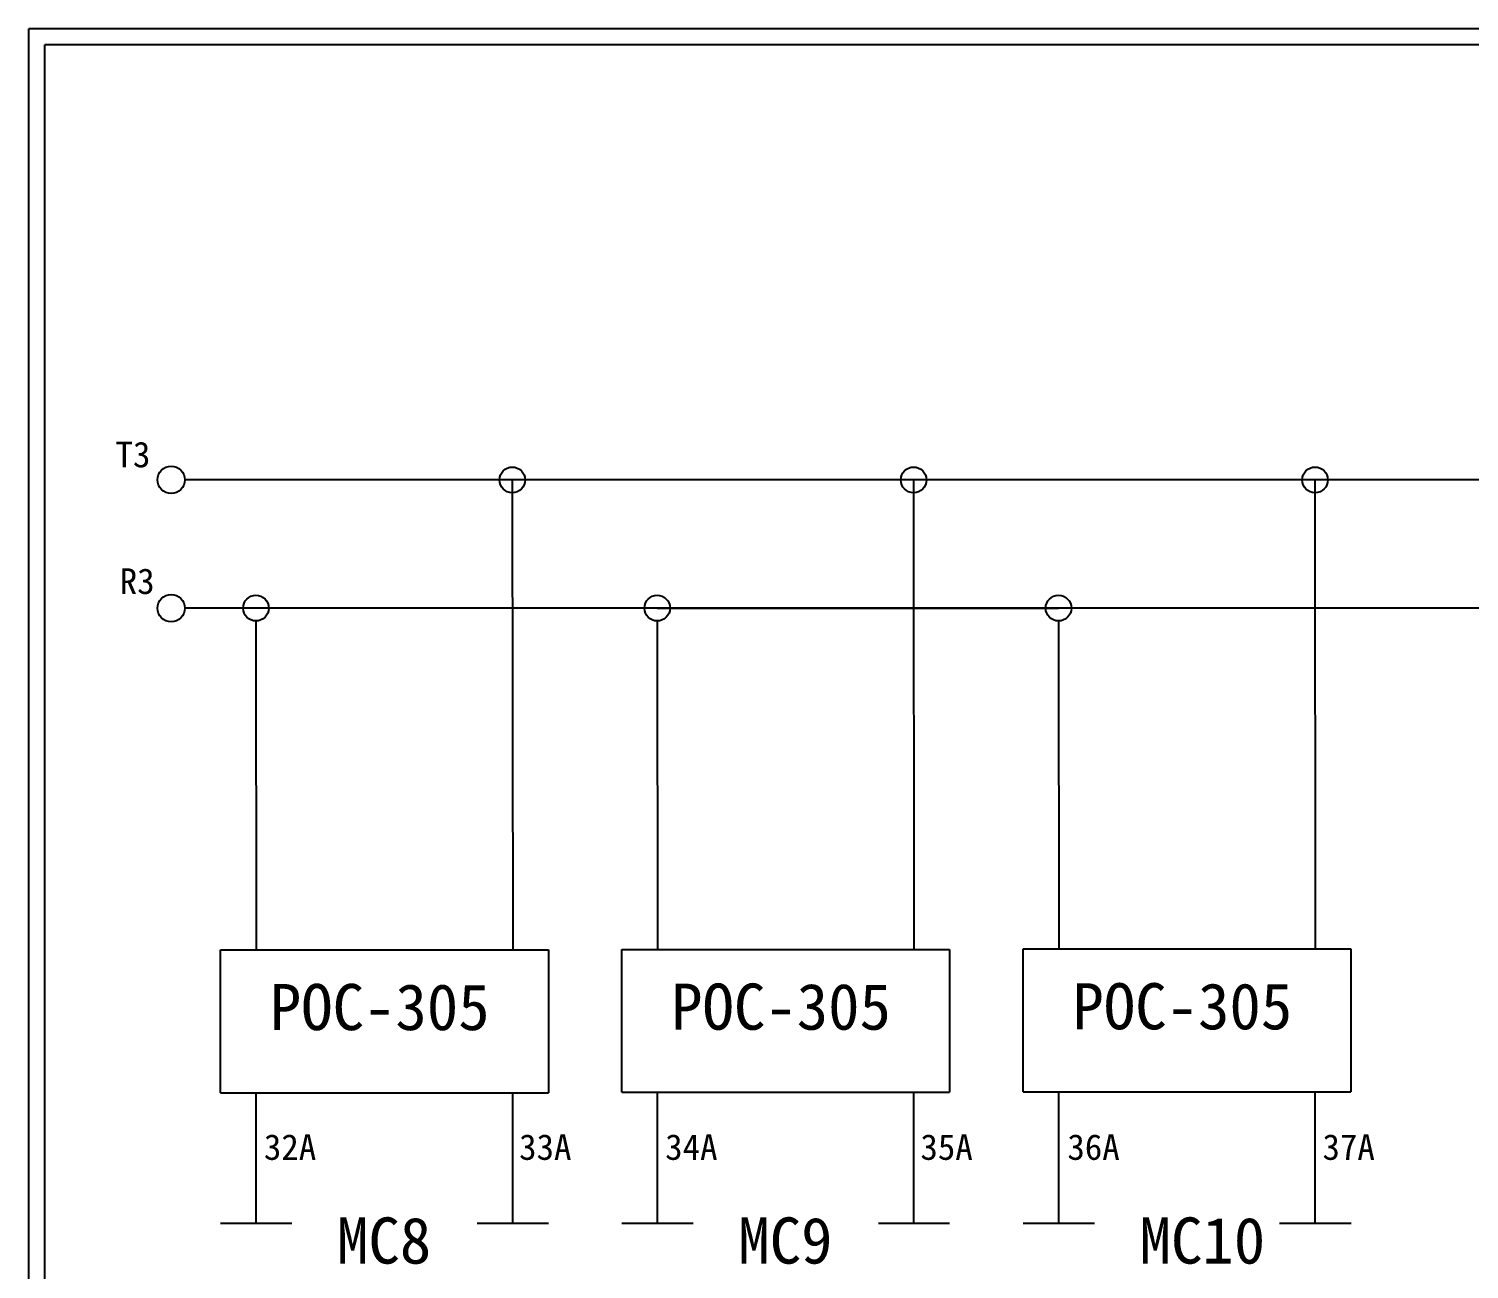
# Model space of a CAD drawing. Extents: x 10 to 297, y 3 to 207.
# Drawn here: x 10 to 122.3, y 110.2 to 207 of the extents above; entities that cross this region are included whole.
import ezdxf

# ---------------------------------------------------------------- set-up
doc = ezdxf.new("R2010")
doc.units = 0
doc.layers.get('0').update_dxf_attribs({"linetype": 'CONTINUOUS'})
doc.layers.add('圖框層', color=7, linetype='CONTINUOUS')
doc.layers.add('標尺寸層', color=3, linetype='CONTINUOUS')
doc.styles.add('STSL', font='kaiu.ttf')

msp = doc.modelspace()

# ---------------------------------------------------------------- linework, layer by layer
for p, q in [((163.94, 171.79), (22.17, 171.79)), ((47.7, 171.79), (47.73, 135.14)), ((78.99, 171.79), (79.02, 135.14)), ((110.28, 171.79), (110.31, 135.14)), ((163.94, 161.79), (22.17, 161.79)), ((27.71, 160.79), (27.73, 135.14)), ((59, 160.79), (59.02, 135.14)), ((90.29, 160.79), (90.31, 135.14))]:
    msp.add_line(p, q)
for centre, radius in [((21.1, 171.79), 1.07), ((110.29, 171.79), 1), ((21.1, 161.79), 1.07), ((90.29, 161.79), 1)]:
    msp.add_circle(centre, radius)
at = {"layer": '圖框層', "color": 7}
for p, q in [((297, 206.97), (10, 206.97)), ((10, 3), (10, 206.97)), ((295.75, 205.72), (11.25, 205.72)), ((11.25, 4.25), (11.25, 205.72))]:
    msp.add_line(p, q, dxfattribs=at)
at = {"layer": '標尺寸層', "color": 7}
for p, q in [((59, 161.79), (90.29, 161.79)), ((24.95, 135.14), (30.51, 135.14)), ((24.95, 124), (24.95, 135.14)), ((30.51, 135.14), (44.95, 135.14)), ((44.95, 135.14), (50.51, 135.14)), ((50.51, 135.14), (50.51, 124)), ((56.24, 135.17), (61.8, 135.17)), ((56.24, 124.03), (56.24, 135.17)), ((61.8, 135.17), (76.24, 135.17)), ((76.24, 135.17), (81.8, 135.17)), ((81.8, 135.17), (81.8, 124.03)), ((87.53, 135.21), (93.09, 135.21)), ((87.53, 124.07), (87.53, 135.21)), ((93.09, 135.21), (107.53, 135.21)), ((107.53, 135.21), (113.09, 135.21)), ((113.09, 135.21), (113.09, 124.07)), ((24.95, 124), (30.51, 124)), ((27.73, 113.83), (27.73, 124)), ((30.51, 124), (44.95, 124)), ((44.95, 124), (50.51, 124)), ((47.73, 113.83), (47.73, 124)), ((56.24, 124.03), (61.8, 124.03)), ((59.02, 113.87), (59.02, 124.03)), ((61.8, 124.03), (76.24, 124.03)), ((76.24, 124.03), (81.8, 124.03)), ((79.02, 113.87), (79.02, 124.03)), ((87.53, 124.07), (93.09, 124.07)), ((90.31, 113.9), (90.31, 124.07)), ((93.09, 124.07), (107.53, 124.07)), ((107.53, 124.07), (113.09, 124.07)), ((110.31, 113.9), (110.31, 124.07)), ((24.95, 113.83), (30.51, 113.83)), ((44.95, 113.83), (50.51, 113.83)), ((56.24, 113.83), (61.8, 113.83)), ((76.24, 113.83), (81.8, 113.83)), ((87.53, 113.83), (93.1, 113.83)), ((107.53, 113.83), (113.1, 113.83))]:
    msp.add_line(p, q, dxfattribs=at)
for centre in [(47.7, 171.79), (78.99, 171.79), (27.71, 161.79), (59, 161.79)]:
    msp.add_circle(centre, 1, dxfattribs=at)

# ---------------------------------------------------------------- texts
at = {"layer": '圖框層', "color": 4, "style": 'STSL'}
for s, height, p in [('T3', 2, (16.76, 172.77)), ('R3', 2, (17.09, 162.89)), ('POC-305', 3.6, (28.79, 128.88)), ('POC-305', 3.6, (60.08, 128.91)), ('POC-305', 3.6, (91.37, 128.94)), ('32A', 2, (28.33, 118.76)), ('33A', 2, (48.23, 118.76)), ('34A', 2, (59.62, 118.76)), ('35A', 2, (79.52, 118.76)), ('36A', 2, (90.98, 118.76)), ('37A', 2, (110.87, 118.76)), ('MC8', 3.6, (34.03, 110.67)), ('MC9', 3.6, (65.32, 110.67)), ('MC10', 3.6, (96.61, 110.67))]:
    msp.add_text(s, height=height, dxfattribs=at).set_placement(p)

doc.saveas('drawing.dxf')
